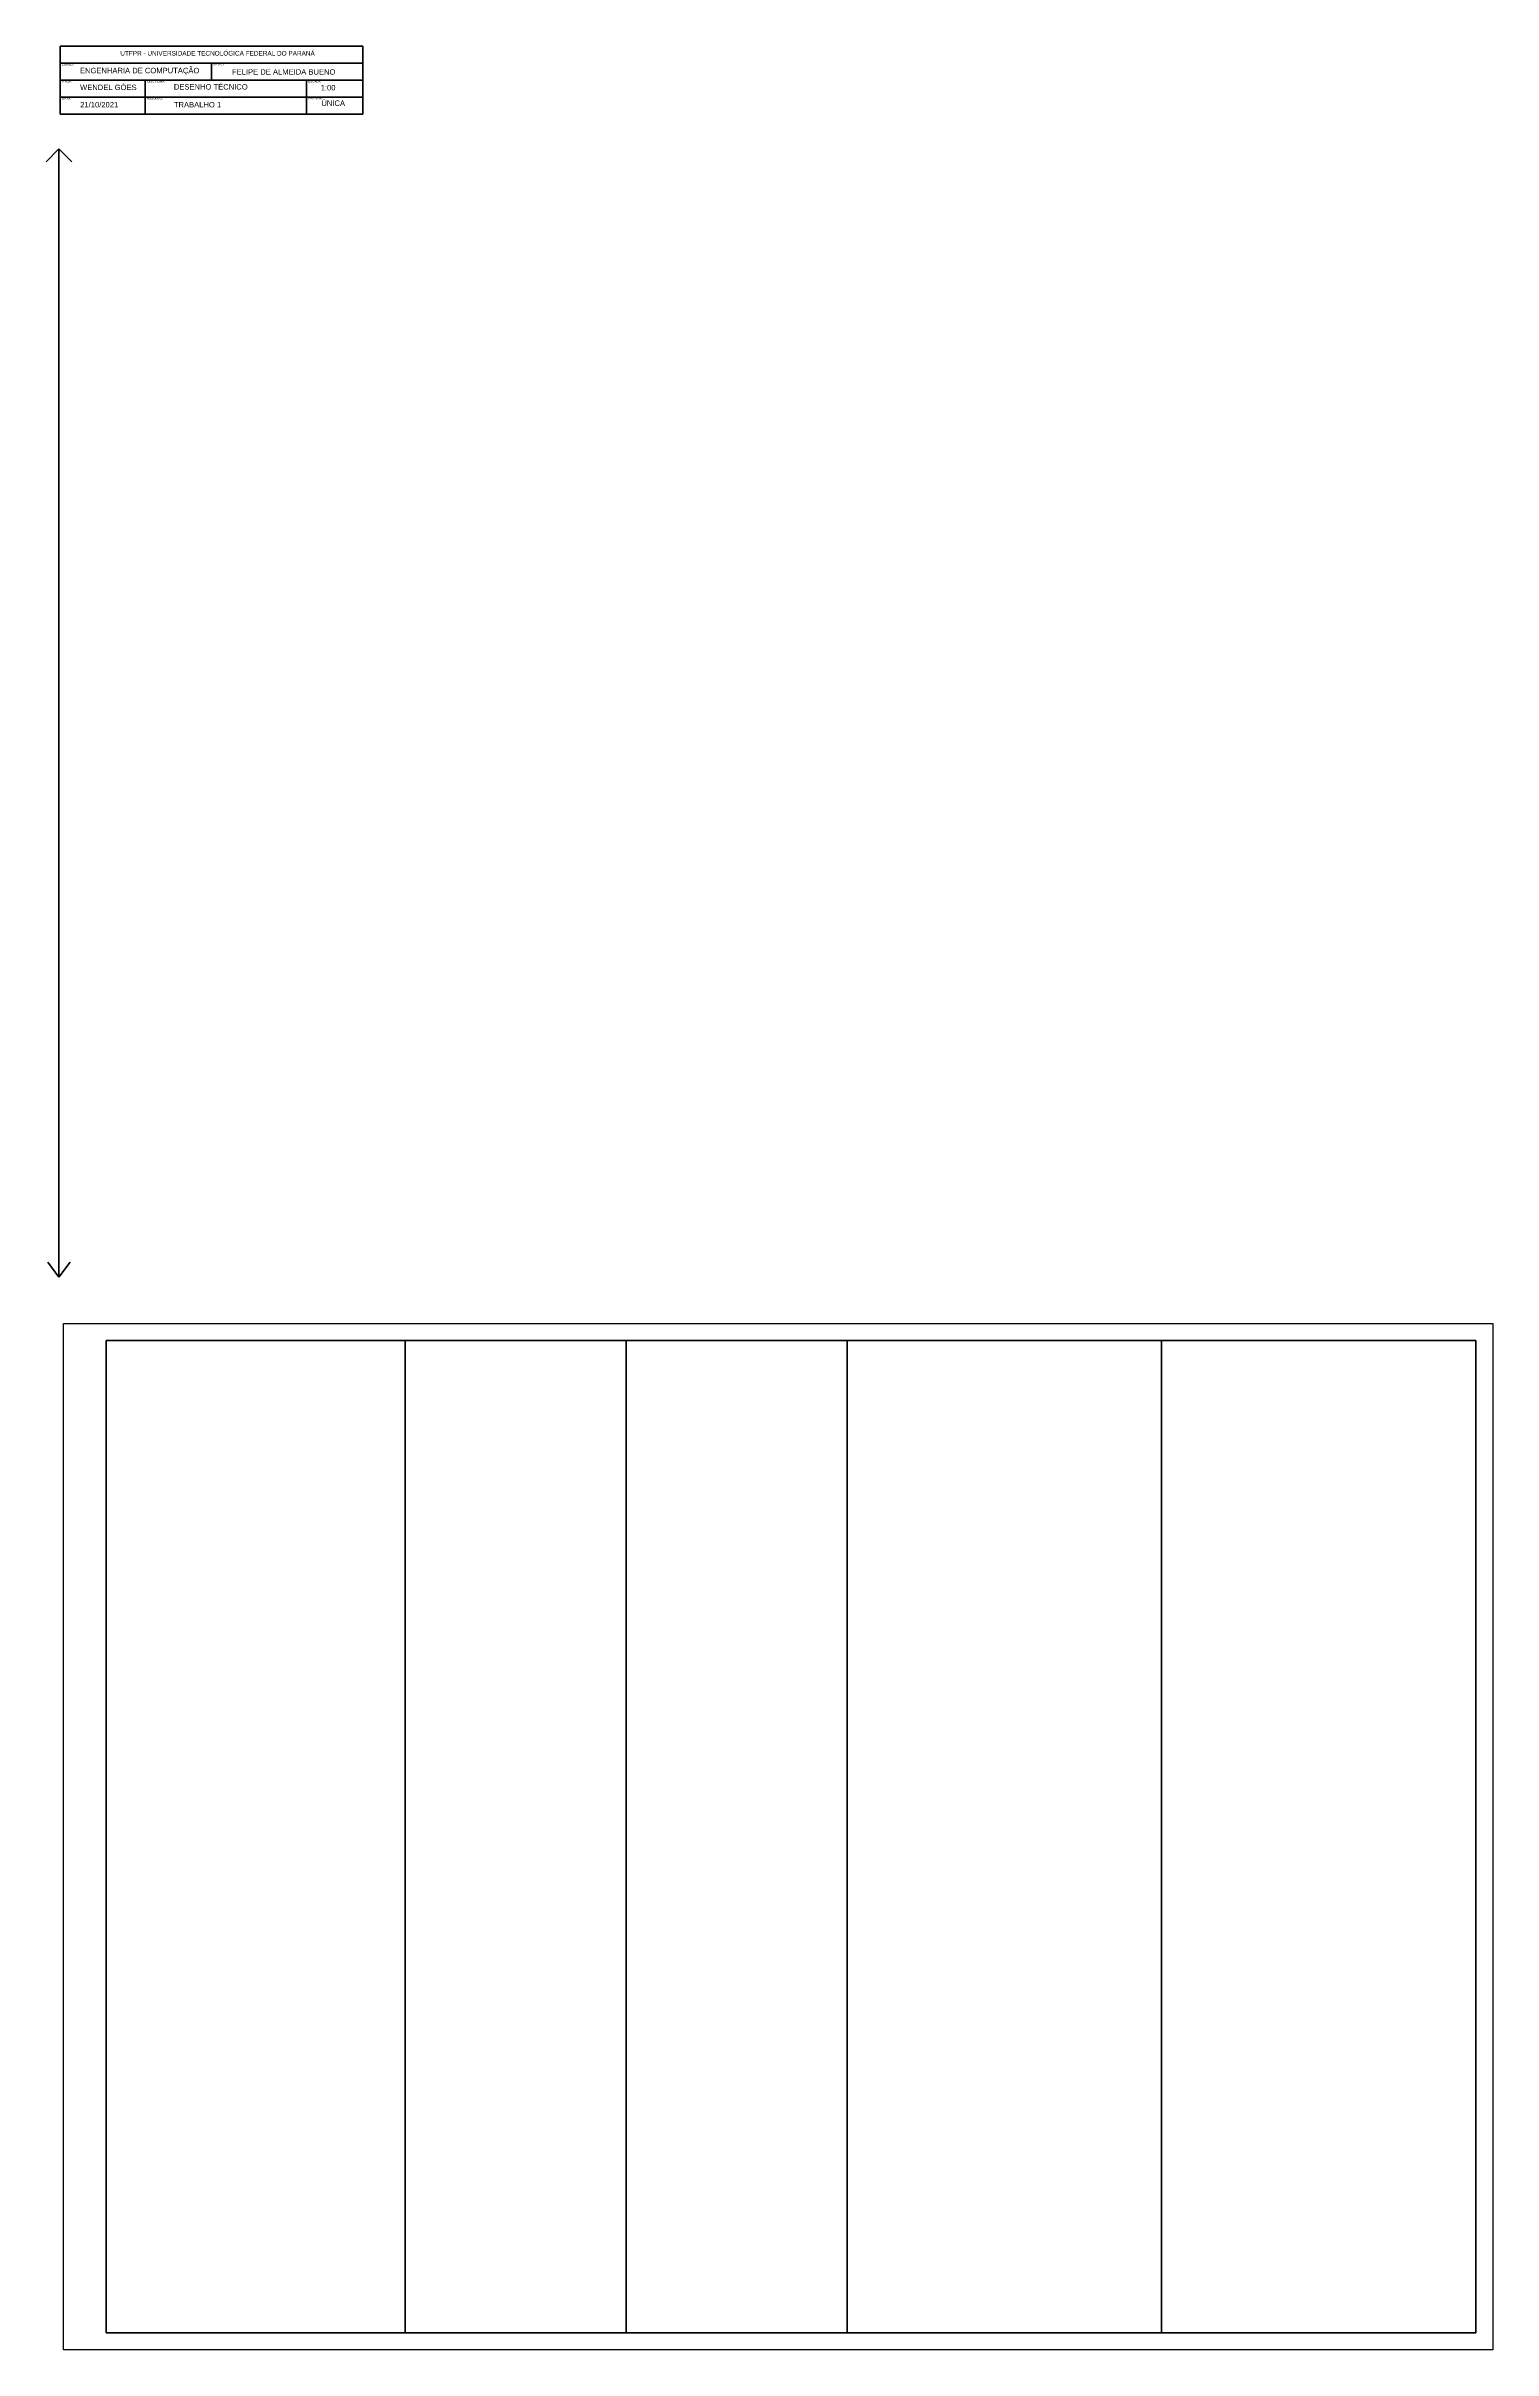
# Model space of a CAD drawing. Header units: millimetres. Extents: x 1992 to 2844, y 1897 to 3252.
import ezdxf

# ---------------------------------------------------------------- set-up
doc = ezdxf.new("R2010")
doc.units = ezdxf.units.MM
doc.styles.get("Standard").update_dxf_attribs({"font": 'arial.ttf'})

msp = doc.modelspace()

# ---------------------------------------------------------------- linework, layer by layer
at = {"lineweight": 100}
for p, q in [((2000.7, 3252.2), (2178.7, 3252.2)), ((2000.7, 3252.2), (2000.7, 3212.2)), ((2000.7, 3242.2), (2178.7, 3242.2)), ((2089.7, 3242.2), (2089.7, 3232.2)), ((2178.7, 3252.2), (2178.7, 3252.2)), ((2178.7, 3252.2), (2178.7, 3212.2)), ((2000.7, 3232.2), (2178.7, 3232.2)), ((2050.7, 3232.2), (2050.7, 3212.2)), ((2145.7, 3232.2), (2145.7, 3212.2)), ((2000.7, 3222.2), (2178.7, 3222.2)), ((2000.7, 3212.2), (2000.7, 3212.2)), ((2000.7, 3212.2), (2178.7, 3212.2)), ((2000, 3191.8), (1992.4, 3184.1)), ((2000, 3191.8), (2000, 2527.9)), ((2000, 3191.8), (2007.6, 3184.1)), ((2000, 2527.9), (1993.5, 2536.6)), ((2000, 2527.9), (2006.5, 2536.6)), ((2027.7, 1906.6), (2027.7, 2490.6)), ((2027.7, 2490.6), (2833.7, 2490.6)), ((2203.7, 2490.6), (2203.7, 1906.6)), ((2333.7, 2490.6), (2333.7, 1906.6)), ((2463.7, 2490.6), (2463.7, 1906.6)), ((2648.7, 2490.6), (2648.7, 1906.6)), ((2833.7, 2490.6), (2833.7, 1906.6)), ((2833.7, 1906.6), (2027.7, 1906.6))]:
    msp.add_line(p, q, dxfattribs=at)
for p, q in [((2002.7, 2500.6), (2843.7, 2500.6)), ((2002.7, 1896.6), (2002.7, 2500.6)), ((2843.7, 2500.6), (2843.7, 2500.6)), ((2843.7, 2500.6), (2843.7, 1896.6)), ((2002.7, 1906.6), (2002.7, 1906.6)), ((2843.7, 1906.6), (2843.7, 1906.6)), ((2843.7, 1896.6), (2002.7, 1896.6))]:
    msp.add_line(p, q)

# ---------------------------------------------------------------- texts
at = {"lineweight": 100, "attachment_point": 1}
for s, width, heights, insert, char_height in [('CURSO:', 12.595, [1.88], (2001.7, 3242), 1.3), ('ENGENHARIA DE COMPUTAÇÃO', 70.627, [6.5], (2012.3, 3239.4), 3.2), ('UTFPR - UNIVERSIDADE TECNOLÓGICA FEDERAL DO PARANÁ', 117.575, [6.1], (2036.1, 3249.3), 2.7), ('ALUNO:', 7.149, [0], (2090.5, 3242.1), 1.3), ('PROF:', 8.21, [0], (2001.9, 3232), 1.3), ('WENDEL GÓES', 37.785, [0], (2012.4, 3229.5), 3.2), ('DISCIPLINA:', 12.945, [0], (2051.9, 3232), 1.3), ('DESENHO TÉCNICO ', 75.677, [0], (2067.6, 3229.8), 3.2), ('FELIPE DE ALMEIDA BUENO', 71.401, [0], (2101.8, 3238.6), 3.2), ('ESCALA:      ', 11.253, [0], (2146.6, 3232), 1.3), ('1:00', 14.864, [0], (2154, 3229.3), 3.2), ('DATA:', 5.734, [0], (2001.8, 3222), 1.3), ('21/10/2021', 23.998, [0], (2012.5, 3219.3), 3.2), ('ASSUNTO:', 10.84, [0], (2051.8, 3222), 1.3), ('TRABALHO 1 ', 44.907, [0], (2067.6, 3219.3), 3.2), ('PRANCHA:', 7.159, [0], (2146.7, 3222.1), 1.3), ('ÚNICA', 14.998, [0], (2154.4, 3220.2), 3.2)]:
    msp.add_mtext_dynamic_manual_height_columns(s, width=width, gutter_width=12.5, heights=heights, dxfattribs=dict(at, insert=insert, char_height=char_height))

doc.saveas('drawing.dxf')
